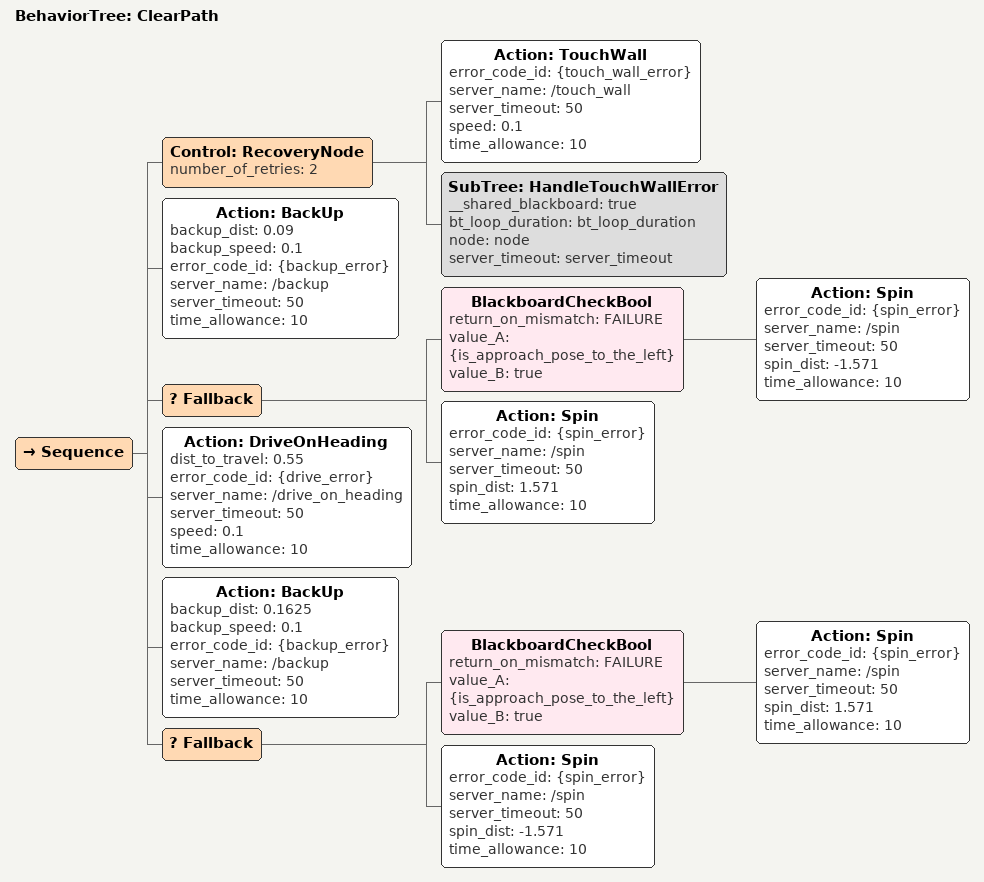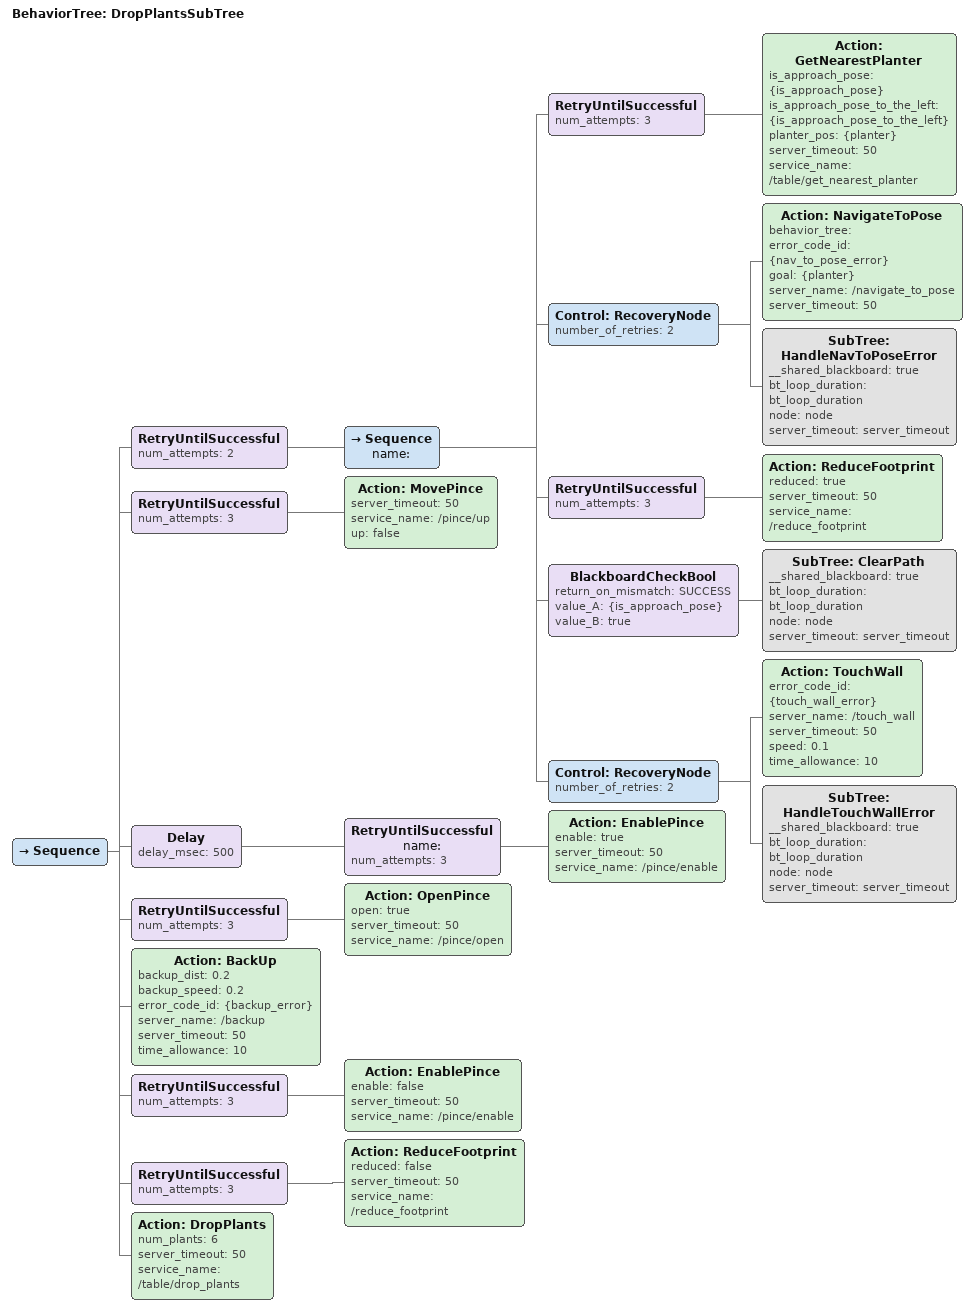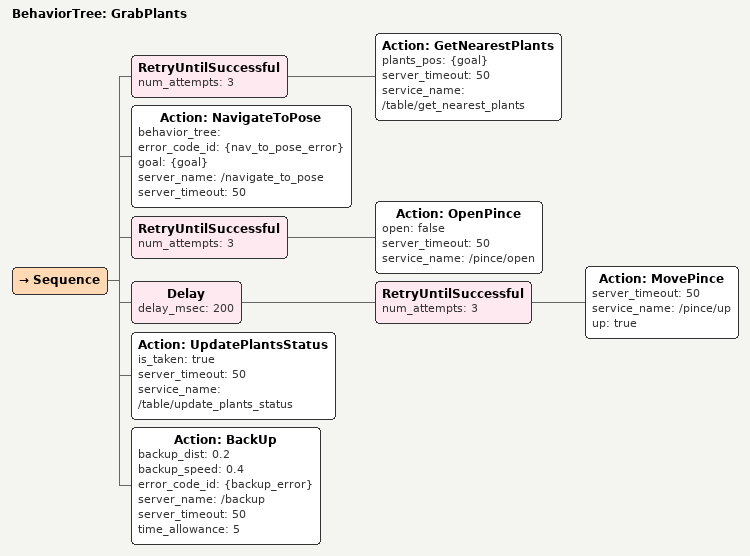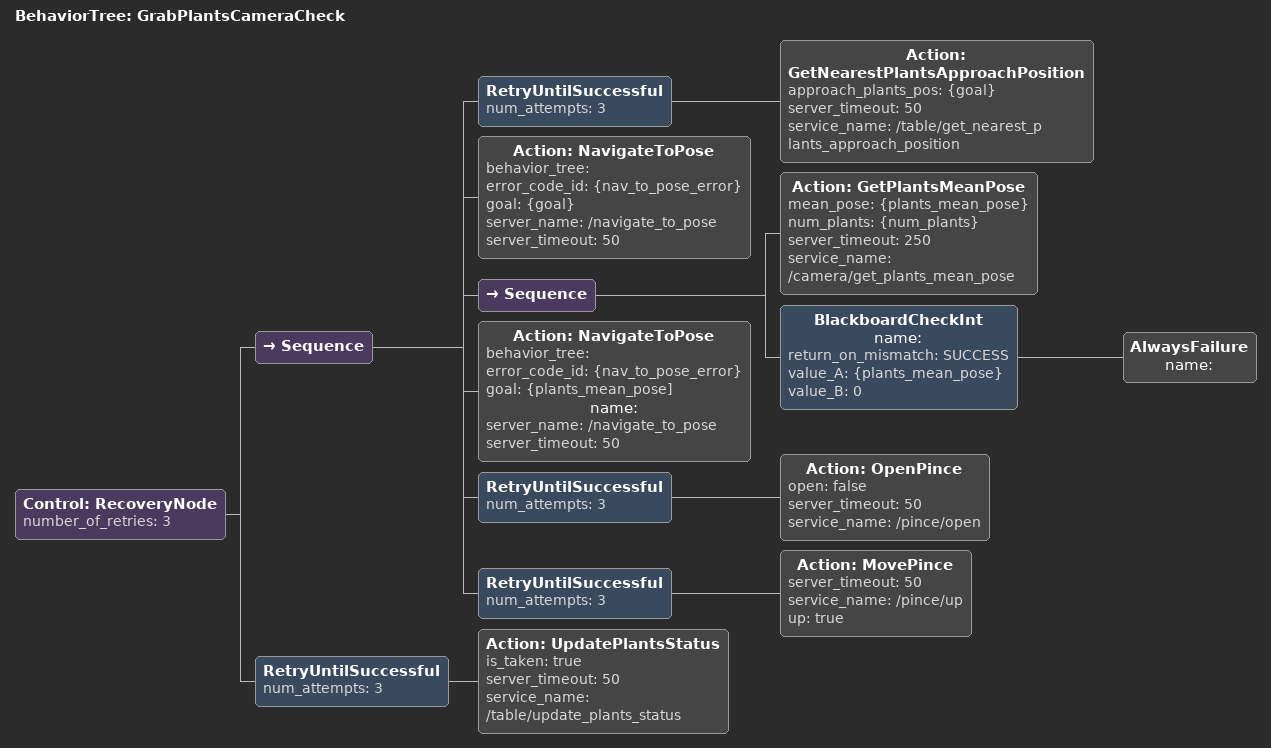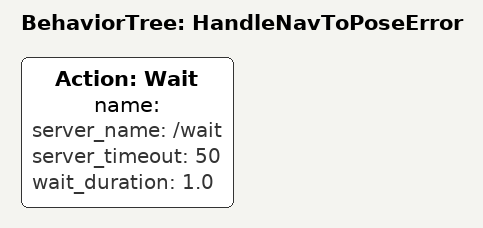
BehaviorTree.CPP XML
<BehaviorTree ID="ClearPath">
    <Sequence>
        <Control ID="RecoveryNode" number_of_retries="2">
            <Action ID="TouchWall" error_code_id="{touch_wall_error}" server_name="/touch_wall" server_timeout="50" speed="0.1" time_allowance="10"/>
            <SubTree ID="HandleTouchWallError" __shared_blackboard="true" bt_loop_duration="bt_loop_duration" node="node" server_timeout="server_timeout"/>
        </Control>
        <Action ID="BackUp" backup_dist="0.09" backup_speed="0.1" error_code_id="{backup_error}" server_name="/backup" server_timeout="50" time_allowance="10"/>
        <Fallback>
            <BlackboardCheckBool return_on_mismatch="FAILURE" value_A="{is_approach_pose_to_the_left}" value_B="true">
                <Action ID="Spin" error_code_id="{spin_error}" server_name="/spin" server_timeout="50" spin_dist="-1.571" time_allowance="10"/>
            </BlackboardCheckBool>
            <Action ID="Spin" error_code_id="{spin_error}" server_name="/spin" server_timeout="50" spin_dist="1.571" time_allowance="10"/>
        </Fallback>
        <Action ID="DriveOnHeading" dist_to_travel="0.55" error_code_id="{drive_error}" server_name="/drive_on_heading" server_timeout="50" speed="0.1" time_allowance="10"/>
        <Action ID="BackUp" backup_dist="0.1625" backup_speed="0.1" error_code_id="{backup_error}" server_name="/backup" server_timeout="50" time_allowance="10"/>
        <Fallback>
            <BlackboardCheckBool return_on_mismatch="FAILURE" value_A="{is_approach_pose_to_the_left}" value_B="true">
                <Action ID="Spin" error_code_id="{spin_error}" server_name="/spin" server_timeout="50" spin_dist="1.571" time_allowance="10"/>
            </BlackboardCheckBool>
            <Action ID="Spin" error_code_id="{spin_error}" server_name="/spin" server_timeout="50" spin_dist="-1.571" time_allowance="10"/>
        </Fallback>
    </Sequence>
</BehaviorTree>

<BehaviorTree ID="DropPlantsSubTree">
    <Sequence>
        <RetryUntilSuccessful num_attempts="2">
            <Sequence name="">
                <RetryUntilSuccessful num_attempts="3">
                    <Action ID="GetNearestPlanter" is_approach_pose="{is_approach_pose}" is_approach_pose_to_the_left="{is_approach_pose_to_the_left}" planter_pos="{planter}" server_timeout="50" service_name="/table/get_nearest_planter"/>
                </RetryUntilSuccessful>
                <Control ID="RecoveryNode" number_of_retries="2">
                    <Action ID="NavigateToPose" behavior_tree="" error_code_id="{nav_to_pose_error}" goal="{planter}" server_name="/navigate_to_pose" server_timeout="50"/>
                    <SubTree ID="HandleNavToPoseError" __shared_blackboard="true" bt_loop_duration="bt_loop_duration" node="node" server_timeout="server_timeout"/>
                </Control>
                <RetryUntilSuccessful num_attempts="3">
                    <Action ID="ReduceFootprint" reduced="true" server_timeout="50" service_name="/reduce_footprint"/>
                </RetryUntilSuccessful>
                <BlackboardCheckBool return_on_mismatch="SUCCESS" value_A="{is_approach_pose}" value_B="true">
                    <SubTree ID="ClearPath" __shared_blackboard="true" bt_loop_duration="bt_loop_duration" node="node" server_timeout="server_timeout"/>
                </BlackboardCheckBool>
                <Control ID="RecoveryNode" number_of_retries="2">
                    <Action ID="TouchWall" error_code_id="{touch_wall_error}" server_name="/touch_wall" server_timeout="50" speed="0.1" time_allowance="10"/>
                    <SubTree ID="HandleTouchWallError" __shared_blackboard="true" bt_loop_duration="bt_loop_duration" node="node" server_timeout="server_timeout"/>
                </Control>
            </Sequence>
        </RetryUntilSuccessful>
        <RetryUntilSuccessful num_attempts="3">
            <Action ID="MovePince" server_timeout="50" service_name="/pince/up" up="false"/>
        </RetryUntilSuccessful>
        <Delay delay_msec="500">
            <RetryUntilSuccessful name="" num_attempts="3">
                <Action ID="EnablePince" enable="true" server_timeout="50" service_name="/pince/enable"/>
            </RetryUntilSuccessful>
        </Delay>
        <RetryUntilSuccessful num_attempts="3">
            <Action ID="OpenPince" open="true" server_timeout="50" service_name="/pince/open"/>
        </RetryUntilSuccessful>
        <Action ID="BackUp" backup_dist="0.2" backup_speed="0.2" error_code_id="{backup_error}" server_name="/backup" server_timeout="50" time_allowance="10"/>
        <RetryUntilSuccessful num_attempts="3">
            <Action ID="EnablePince" enable="false" server_timeout="50" service_name="/pince/enable"/>
        </RetryUntilSuccessful>
        <RetryUntilSuccessful num_attempts="3">
            <Action ID="ReduceFootprint" reduced="false" server_timeout="50" service_name="/reduce_footprint"/>
        </RetryUntilSuccessful>
        <Action ID="DropPlants" num_plants="6" server_timeout="50" service_name="/table/drop_plants"/>
    </Sequence>
</BehaviorTree>

<BehaviorTree ID="GrabPlants">
    <Sequence>
        <RetryUntilSuccessful num_attempts="3">
            <Action ID="GetNearestPlants" plants_pos="{goal}" server_timeout="50" service_name="/table/get_nearest_plants"/>
        </RetryUntilSuccessful>
        <Action ID="NavigateToPose" behavior_tree="" error_code_id="{nav_to_pose_error}" goal="{goal}" server_name="/navigate_to_pose" server_timeout="50"/>
        <RetryUntilSuccessful num_attempts="3">
            <Action ID="OpenPince" open="false" server_timeout="50" service_name="/pince/open"/>
        </RetryUntilSuccessful>
        <Delay delay_msec="200">
            <RetryUntilSuccessful num_attempts="3">
                <Action ID="MovePince" server_timeout="50" service_name="/pince/up" up="true"/>
            </RetryUntilSuccessful>
        </Delay>
        <Action ID="UpdatePlantsStatus" is_taken="true" server_timeout="50" service_name="/table/update_plants_status"/>
        <Action ID="BackUp" backup_dist="0.2" backup_speed="0.4" error_code_id="{backup_error}" server_name="/backup" server_timeout="50" time_allowance="5"/>
    </Sequence>
</BehaviorTree>

<BehaviorTree ID="GrabPlantsCameraCheck">
    <Control ID="RecoveryNode" number_of_retries="3">
        <Sequence>
            <RetryUntilSuccessful num_attempts="3">
                <Action ID="GetNearestPlantsApproachPosition" approach_plants_pos="{goal}" server_timeout="50" service_name="/table/get_nearest_plants_approach_position"/>
            </RetryUntilSuccessful>
            <Action ID="NavigateToPose" behavior_tree="" error_code_id="{nav_to_pose_error}" goal="{goal}" server_name="/navigate_to_pose" server_timeout="50"/>
            <Sequence>
                <Action ID="GetPlantsMeanPose" mean_pose="{plants_mean_pose}" num_plants="{num_plants}" server_timeout="250" service_name="/camera/get_plants_mean_pose"/>
                <BlackboardCheckInt name="" return_on_mismatch="SUCCESS" value_A="{plants_mean_pose}" value_B="0">
                    <AlwaysFailure name=""/>
                </BlackboardCheckInt>
            </Sequence>
            <Action ID="NavigateToPose" behavior_tree="" error_code_id="{nav_to_pose_error}" goal="{plants_mean_pose]" name="" server_name="/navigate_to_pose" server_timeout="50"/>
            <RetryUntilSuccessful num_attempts="3">
                <Action ID="OpenPince" open="false" server_timeout="50" service_name="/pince/open"/>
            </RetryUntilSuccessful>
            <RetryUntilSuccessful num_attempts="3">
                <Action ID="MovePince" server_timeout="50" service_name="/pince/up" up="true"/>
            </RetryUntilSuccessful>
        </Sequence>
        <RetryUntilSuccessful num_attempts="3">
            <Action ID="UpdatePlantsStatus" is_taken="true" server_timeout="50" service_name="/table/update_plants_status"/>
        </RetryUntilSuccessful>
    </Control>
</BehaviorTree>

<BehaviorTree ID="HandleNavToPoseError">
    <Action ID="Wait" name="" server_name="/wait" server_timeout="50" wait_duration="1.0"/>
</BehaviorTree>
